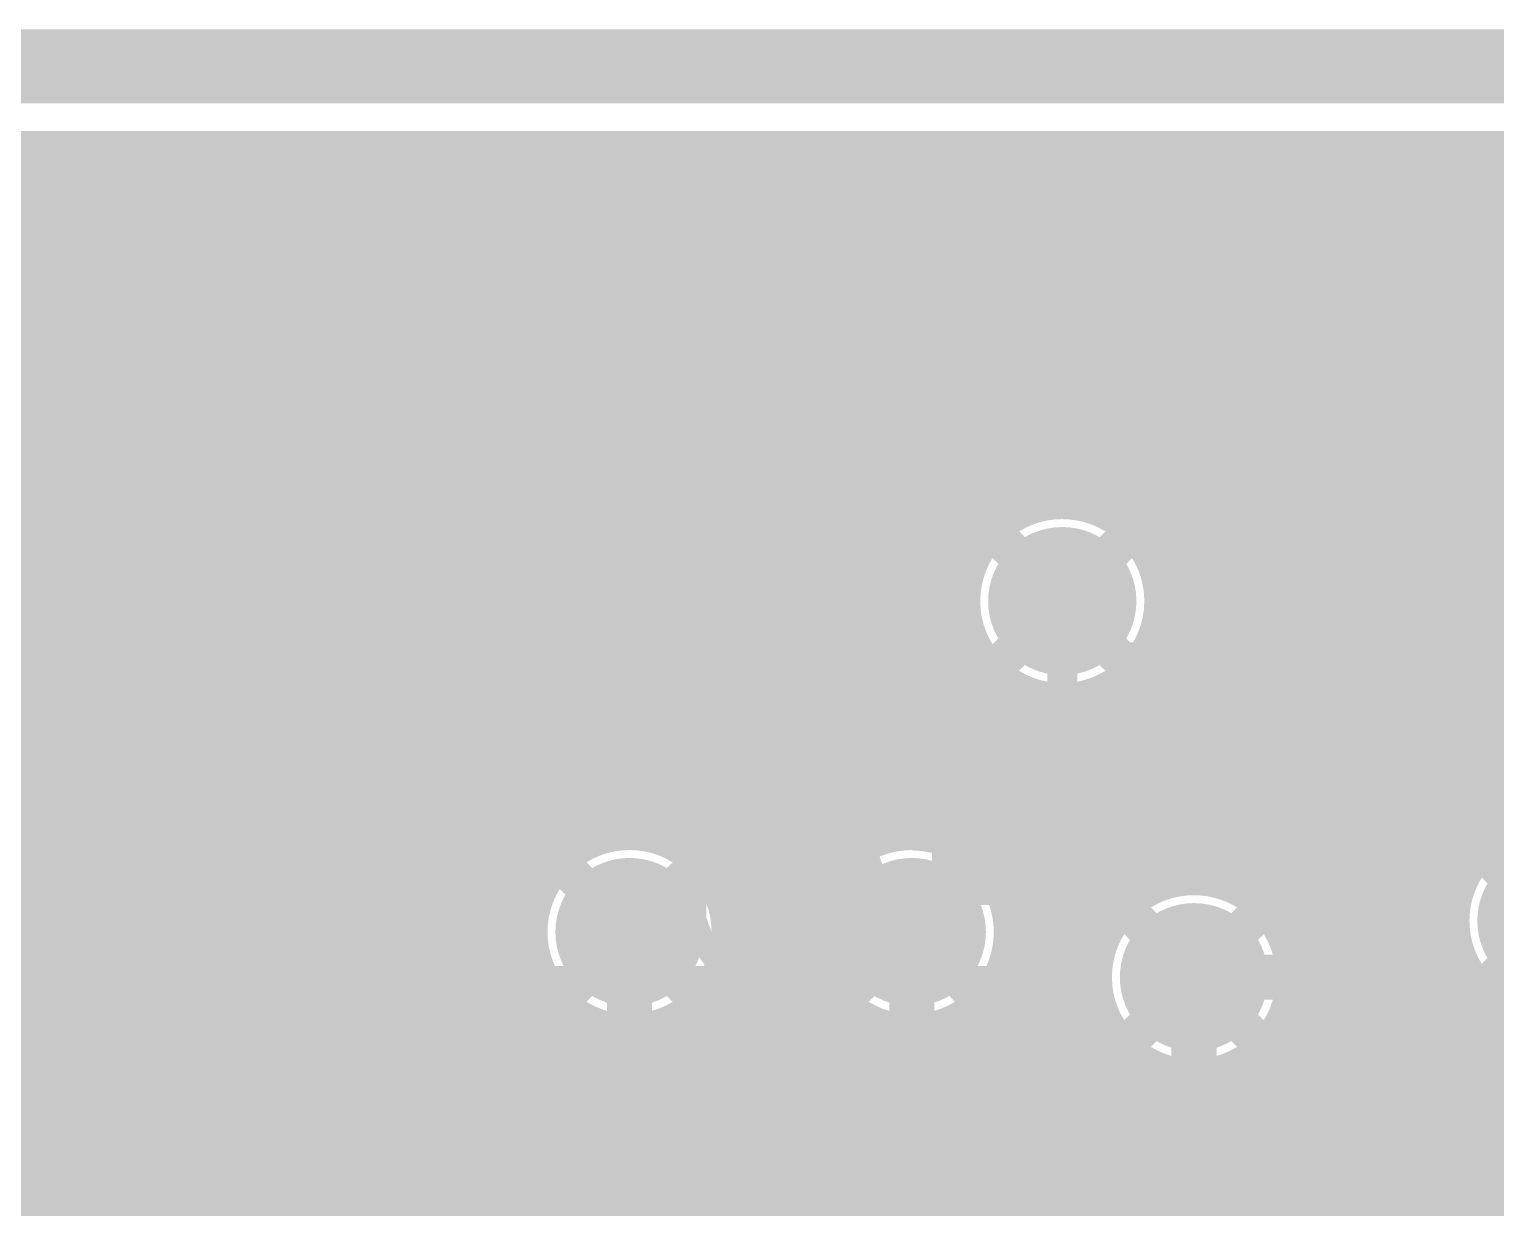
# Model space of a CAD drawing. Extents: x -118 to 4, y -52 to 56.
# Drawn here: x -98.67 to -88.77, y 48.48 to 56.44 of the extents above; entities that cross this region are included whole.
import ezdxf

# ---------------------------------------------------------------- set-up
doc = ezdxf.new("R2010")
doc.units = 0
doc.header["$MEASUREMENT"] = 0
doc.layers.get('0').update_dxf_attribs({"linetype": 'CONTINUOUS'})
for name, color, linetype in [('22-302-0_BOT', 7, 'CONTINUOUS'), ('22-302-0_DRD', 7, 'CONTINUOUS'), ('22-302-0_DRL', 2, 'CONTINUOUS'), ('22-302-0_GND', 1, 'CONTINUOUS'), ('22-302-0_IN1', 3, 'CONTINUOUS'), ('22-302-0_SMB', 5, 'CONTINUOUS'), ('22-302-0_SMT', 10, 'CONTINUOUS'), ('22-302-0_SPB', 14, 'CONTINUOUS'), ('22-302-0_SPT', 9, 'CONTINUOUS'), ('22-302-0_SSB', 12, 'CONTINUOUS'), ('22-302-0_SST', 11, 'CONTINUOUS'), ('22-302-0_TOP', 13, 'CONTINUOUS'), ('THRUHOLE_TAP', 7, 'CONTINUOUS')]:
    doc.layers.add(name, color=color, linetype=linetype)

# ---------------------------------------------------------------- blocks, each defined once
blk = doc.blocks.new('RECTANGLE_2')
blk.add_solid([(0.4826, 0.4064), (0.4826, -0.4064), (-0.4826, 0.4064), (-0.4826, -0.4064)])
blk = doc.blocks.new('RECTANGLE_31')
blk.add_solid([(0.508, 0.635), (0.508, -0.635), (-0.508, 0.635), (-0.508, -0.635)])
blk = doc.blocks.new('ROUND_50')
at = {"const_width": 0.35052}
blk.add_lwpolyline([(-0.17526, 0, 1), (0.17526, 0, 1)], format="xyb", close=True, dxfattribs=at)
blk = doc.blocks.new('ROUND_106')
at = {"const_width": 0.10033}
blk.add_lwpolyline([(-0.050164, 0, 1), (0.050164, 0, 1)], format="xyb", close=True, dxfattribs=at)
blk = doc.blocks.new('ROUND_107')
at = {"const_width": 0.10033}
blk.add_lwpolyline([(-0.050164, 0, 1), (0.050164, 0, 1)], format="xyb", close=True, dxfattribs=at)
blk = doc.blocks.new('ROUND_93')
at = {"const_width": 0.50038}
blk.add_lwpolyline([(-0.25019, 0, 1), (0.25019, 0, 1)], format="xyb", close=True, dxfattribs=at)
blk = doc.blocks.new('ROUND_95')
at = {"const_width": 0.50038}
blk.add_lwpolyline([(-0.25019, 0, 1), (0.25019, 0, 1)], format="xyb", close=True, dxfattribs=at)
blk = doc.blocks.new('ROUND_58')
at = {"const_width": 0.35052}
blk.add_lwpolyline([(-0.17526, 0, 1), (0.17526, 0, 1)], format="xyb", close=True, dxfattribs=at)
blk = doc.blocks.new('ROUND_65')
at = {"const_width": 0.35052}
blk.add_lwpolyline([(-0.17526, 0, 1), (0.17526, 0, 1)], format="xyb", close=True, dxfattribs=at)
blk = doc.blocks.new('RECTANGLE_10')
blk.add_solid([(0.63627, 0.51308), (0.63627, -0.51308), (-0.63627, 0.51308), (-0.63627, -0.51308)])
blk = doc.blocks.new('ROUND_98')
at = {"const_width": 0.10033}
blk.add_lwpolyline([(-0.050164, 0, 1), (0.050164, 0, 1)], format="xyb", close=True, dxfattribs=at)

msp = doc.modelspace()

# ---------------------------------------------------------------- linework, layer by layer
at = {"layer": '22-302-0_BOT'}
for points, const_width in [([(-69.53504, 55.626), (-111.77016, 55.626)], 0.254), ([(-98.7552, 55.626), (-98.7552, 18.8722)], 0.254), ([(-98.5266, 55.626), (-98.5266, 18.8722)], 0.254), ([(-98.298, 55.626), (-98.298, 18.8722)], 0.254), ([(-98.0694, 55.626), (-98.0694, 18.8722)], 0.254), ([(-97.8408, 55.626), (-97.8408, 21.1582)], 0.254), ([(-97.6122, 55.626), (-97.6122, 21.1582)], 0.254), ([(-97.3836, 55.626), (-97.3836, 29.2989)], 0.254), ([(-97.155, 55.626), (-97.155, 29.2989)], 0.254), ([(-96.9264, 55.626), (-96.9264, 29.2989)], 0.254), ([(-96.6978, 55.626), (-96.6978, 33.23082)], 0.254), ([(-96.4692, 55.626), (-96.4692, 33.36798)], 0.254), ([(-96.2406, 55.626), (-96.2406, 33.401)], 0.254), ([(-96.012, 55.626), (-96.012, 33.401)], 0.254), ([(-95.7834, 55.626), (-95.7834, 43.6372)], 0.254), ([(-95.5548, 55.626), (-95.5548, 44.32808)], 0.254), ([(-95.3262, 55.626), (-95.3262, 49.7078)], 0.254), ([(-95.0976, 55.626), (-95.0976, 50.82032)], 0.254), ([(-94.869, 55.626), (-94.869, 50.97272)], 0.254), ([(-94.6404, 55.626), (-94.6404, 51.02098)], 0.254), ([(-94.4118, 55.626), (-94.4118, 50.9905)], 0.254), ([(-94.1832, 55.626), (-94.1832, 50.86858)], 0.254), ([(-93.9546, 55.626), (-93.9546, 50.50282)], 0.254), ([(-93.726, 55.626), (-93.726, 45.9232)], 0.254), ([(-93.4974, 55.626), (-93.4974, 49.7078)], 0.254), ([(-93.2688, 55.626), (-93.2688, 50.72888)], 0.254), ([(-93.0402, 55.626), (-93.0402, 50.93716)], 0.254), ([(-92.8116, 55.626), (-92.8116, 51.01336)], 0.254), ([(-92.583, 55.626), (-92.583, 51.01082)], 0.254), ([(-92.3544, 55.626), (-92.3544, 52.73802)], 0.254), ([(-92.1258, 55.626), (-92.1258, 53.10378)], 0.254), ([(-91.8972, 55.626), (-91.8972, 53.2257)], 0.254), ([(-91.6686, 55.626), (-91.6686, 53.25618)], 0.254), ([(-91.44, 55.626), (-91.44, 53.20792)], 0.254), ([(-91.2114, 55.626), (-91.2114, 53.05552)], 0.254), ([(-90.9828, 55.626), (-90.9828, 50.69332)], 0.254), ([(-90.7542, 55.626), (-90.7542, 50.71618)], 0.254), ([(-90.5256, 55.626), (-90.5256, 50.65776)], 0.254), ([(-90.297, 55.626), (-90.297, 51.0032)], 0.254), ([(-90.0684, 55.626), (-90.0684, 51.0032)], 0.254), ([(-89.8398, 55.626), (-89.8398, 51.0032)], 0.254), ([(-89.6112, 55.626), (-89.6112, 51.0032)], 0.254), ([(-89.3826, 55.626), (-89.3826, 51.0032)], 0.254), ([(-89.154, 55.626), (-89.154, 51.0032)], 0.254), ([(-88.9254, 55.626), (-88.9254, 51.0032)], 0.254), ([(-88.6968, 55.626), (-88.6968, 51.02606)], 0.254), ([(-69.66204, 55.499), (-111.56188, 55.499)], 0.254), ([(-69.89064, 55.2704), (-111.39424, 55.2704)], 0.254), ([(-70.11924, 55.0418), (-111.33582, 55.0418)], 0.254), ([(-70.34784, 54.8132), (-111.35614, 54.8132)], 0.254), ([(-70.57644, 54.5846), (-111.4679, 54.5846)], 0.254), ([(-81.7753, 54.356), (-111.6076, 54.356)], 0.254), ([(-82.07756, 54.1274), (-111.6076, 54.1274)], 0.254), ([(-82.18932, 53.8988), (-111.6076, 53.8988)], 0.254), ([(-82.21218, 53.6702), (-111.6076, 53.6702)], 0.254), ([(-85.56752, 53.4416), (-111.6076, 53.4416)], 0.254), ([(-91.9353, 53.213), (-111.6076, 53.213)], 0.254), ([(-85.71992, 53.213), (-91.45016, 53.213)], 0.254), ([(-92.23756, 52.9844), (-111.6076, 52.9844)], 0.254), ([(-85.76818, 52.9844), (-91.1479, 52.9844)], 0.254), ([(-92.34932, 52.7558), (-111.6076, 52.7558)], 0.254), ([(-85.7377, 52.7558), (-91.03614, 52.7558)], 0.254), ([(-92.964, 42.672), (-92.964, 42.926), (-91.694, 44.196), (-91.694, 52.578)], 0.2032), ([(-92.37218, 52.5272), (-111.6076, 52.5272)], 0.254), ([(-85.61578, 52.5272), (-91.01582, 52.5272)], 0.254), ([(-92.3544, 52.41544), (-92.3544, 50.92192)], 0.254), ([(-92.31376, 52.2986), (-111.6076, 52.2986)], 0.254), ([(-85.4964, 52.2986), (-91.07424, 52.2986)], 0.254), ([(-92.14612, 52.07), (-111.6076, 52.07)], 0.254), ([(-92.1258, 52.05222), (-92.1258, 50.69078)], 0.254), ([(-85.4964, 52.07), (-91.24188, 52.07)], 0.254), ([(-91.2114, 52.09794), (-91.2114, 50.58156)], 0.254), ([(-92.1004, 52.0319), (-92.1004, 50.64252)], 0.254), ([(-91.2876, 52.0319), (-91.2876, 50.51552)], 0.254), ([(-92.1004, 51.8414), (-111.6076, 51.8414)], 0.254), ([(-85.4964, 51.8414), (-91.2876, 51.8414)], 0.254), ([(-92.1004, 51.6128), (-111.6076, 51.6128)], 0.254), ([(-85.4964, 51.6128), (-91.2876, 51.6128)], 0.254), ([(-92.1004, 51.3842), (-111.6076, 51.3842)], 0.254), ([(-85.4964, 51.3842), (-91.2876, 51.3842)], 0.254), ([(-92.1004, 51.1556), (-111.6076, 51.1556)], 0.254), ([(-85.4964, 51.1556), (-91.2876, 51.1556)], 0.254), ([(-88.73998, 51.0032), (-90.3732, 51.0032)], 0.254), ([(-90.3732, 51.0032), (-90.3732, 50.56378)], 0.254), ([(-94.96298, 50.927), (-111.6076, 50.927)], 0.254), ([(-93.05798, 50.927), (-94.26702, 50.927)], 0.254), ([(-92.1004, 50.927), (-92.36202, 50.927)], 0.254), ([(-90.3732, 50.927), (-91.2876, 50.927)], 0.254), ([(-95.19412, 50.6984), (-102.64902, 50.6984)], 0.254), ([(-93.28912, 50.6984), (-94.03588, 50.6984)], 0.254), ([(-92.1004, 50.6984), (-92.13088, 50.6984)], 0.254), ([(-90.96502, 50.6984), (-91.2876, 50.6984)], 0.254), ([(-90.3732, 50.6984), (-90.64244, 50.6984)], 0.254), ([(-95.28302, 50.4698), (-102.11816, 50.4698)], 0.254), ([(-93.37802, 50.4698), (-93.94698, 50.4698)], 0.254), ([(-94.615, 48.9712), (-94.615, 50.3428)], 0.3048), ([(-92.71, 48.9712), (-92.71, 50.3428)], 0.3048), ([(-95.28556, 50.2412), (-101.77272, 50.2412)], 0.254), ([(-93.9546, 50.18024), (-93.9546, 49.7078)], 0.254), ([(-93.38056, 50.2412), (-93.9419, 50.2412)], 0.254), ([(-90.805, 50.038), (-89.535, 50.038)], 0.3048), ([(-95.20936, 50.0126), (-101.5111, 50.0126)], 0.254), ([(-93.30436, 50.0126), (-94.02064, 50.0126)], 0.254), ([(-95.0976, 49.86274), (-95.0976, 49.7078)], 0.254), ([(-93.2688, 49.95418), (-93.2688, 49.7078)], 0.254), ([(-95.0722, 49.784), (-101.30282, 49.784)], 0.254), ([(-95.0722, 49.83988), (-95.0722, 49.7078)], 0.254), ([(-94.1578, 49.83988), (-94.1578, 49.7078)], 0.254), ([(-93.1672, 49.784), (-94.1578, 49.784)], 0.254), ([(-93.1672, 49.83988), (-93.1672, 49.7078)], 0.254), ([(-95.4278, 49.7078), (-95.4278, 48.2854)], 0.254), ([(-95.0722, 49.7078), (-95.4278, 49.7078)], 0.254), ([(-93.8022, 49.7078), (-94.1578, 49.7078)], 0.254), ([(-93.8022, 49.7078), (-93.8022, 48.2854)], 0.254), ([(-93.5228, 49.7078), (-93.5228, 48.2854)], 0.254), ([(-93.1672, 49.7078), (-93.5228, 49.7078)], 0.254), ([(-95.4278, 49.5554), (-101.13518, 49.5554)], 0.254), ([(-93.5228, 49.5554), (-93.8022, 49.5554)], 0.254), ([(-91.2876, 49.55794), (-91.2876, 48.7172)], 0.254), ([(-91.2114, 49.4919), (-91.2114, 48.7172)], 0.254), ([(-90.3732, 49.51222), (-90.3732, 49.0728)], 0.254), ([(-90.9828, 49.38014), (-90.9828, 48.7172)], 0.254), ([(-90.5256, 49.41824), (-90.5256, 48.7172)], 0.254), ([(-95.4278, 49.3268), (-101.00056, 49.3268)], 0.254), ([(-93.5228, 49.3268), (-93.8022, 49.3268)], 0.254), ([(-90.3732, 49.3268), (-91.2876, 49.3268)], 0.254), ([(-90.7542, 49.35982), (-90.7542, 48.7172)], 0.254), ([(-95.4278, 49.0982), (-100.89134, 49.0982)], 0.254), ([(-93.5228, 49.0982), (-93.8022, 49.0982)], 0.254), ([(-90.3732, 49.0982), (-91.2876, 49.0982)], 0.254), ([(-88.7984, 49.0728), (-90.3732, 49.0728)], 0.254), ([(-90.297, 49.0728), (-90.297, 48.7172)], 0.254), ([(-90.0684, 49.0728), (-90.0684, 48.7172)], 0.254), ([(-89.8398, 49.0728), (-89.8398, 48.7172)], 0.254), ([(-89.6112, 49.0728), (-89.6112, 45.9232)], 0.254), ([(-89.3826, 49.0728), (-89.3826, 45.9232)], 0.254), ([(-89.154, 49.0728), (-89.154, 48.7172)], 0.254), ([(-88.9254, 49.0728), (-88.9254, 48.7172)], 0.254), ([(-88.7984, 49.0728), (-88.7984, 48.7172)], 0.254), ([(-95.4278, 48.8696), (-100.80752, 48.8696)], 0.254), ([(-93.5228, 48.8696), (-93.8022, 48.8696)], 0.254), ([(-88.7984, 48.8696), (-91.2876, 48.8696)], 0.254), ([(-89.7128, 48.7172), (-91.2876, 48.7172)], 0.254), ([(-90.551, 48.7172), (-90.551, 47.752)], 0.254), ([(-89.7128, 48.7172), (-89.7128, 46.7868)], 0.254), ([(-89.3572, 48.7172), (-89.3572, 46.7868)], 0.254), ([(-88.7984, 48.7172), (-89.3572, 48.7172)], 0.254), ([(-95.4278, 48.641), (-100.74402, 48.641)], 0.254), ([(-93.5228, 48.641), (-93.8022, 48.641)], 0.254), ([(-89.3572, 48.641), (-89.7128, 48.641)], 0.254), ([(-95.4278, 48.4124), (-100.70084, 48.4124)], 0.254), ([(-93.5228, 48.4124), (-93.8022, 48.4124)], 0.254), ([(-89.3572, 48.4124), (-89.7128, 48.4124)], 0.254)]:
    msp.add_lwpolyline(points, dxfattribs=dict(at, const_width=const_width))
at = {"layer": '22-302-0_BOT', "const_width": 0.254}
for points in [[(-91.694, 53.25872, 0.4142136), (-92.37472, 52.578)], [(-91.01328, 52.578, 0.4142136), (-91.694, 53.25872)], [(-92.37472, 52.578, 0.2370538), (-92.1004, 52.0319)], [(-91.2876, 52.0319, 0.237053), (-91.01328, 52.578)], [(-88.392, 51.09972, 0.1351173), (-88.74036, 51.00383)], [(-94.615, 51.02352, 0.4142136), (-95.29572, 50.3428)], [(-93.93428, 50.3428, 0.4142136), (-94.615, 51.02352)], [(-92.71, 51.02352, 0.4142136), (-93.39072, 50.3428)], [(-92.1004, 50.64252, 0.2858882), (-92.71, 51.02098)], [(-90.805, 50.71872, 0.2002879), (-91.28888, 50.51679)], [(-90.3732, 50.56378, 0.1736053), (-90.805, 50.71836)], [(-95.29572, 50.3428, 0.2113092), (-95.0729, 49.83911)], [(-94.1578, 49.83988, 0.2113087), (-93.93532, 50.3428)], [(-93.39072, 50.3428, 0.2113092), (-93.1679, 49.83911)], [(-91.2876, 49.55794, 0.1995982), (-90.805, 49.3573)], [(-90.805, 49.35728, 0.1736051), (-90.37297, 49.51194)]]:
    msp.add_lwpolyline(points, format="xyb", dxfattribs=at)
at = {"layer": '22-302-0_DRD'}
for points, const_width in [([(1.81102, 56.18988), (-115.4811, 56.18988)], 0.50038), ([(-91.059, 53.213), (-92.329, 51.943)], 0.254), ([(-91.059, 51.943), (-92.329, 53.213)], 0.254), ([(-87.757, 51.054), (-89.027, 49.784)], 0.254), ([(-87.757, 49.784), (-89.027, 51.054)], 0.254), ([(-93.98, 50.9778), (-95.25, 49.7078)], 0.254), ([(-93.98, 49.7078), (-95.25, 50.9778)], 0.254), ([(-92.075, 50.9778), (-93.345, 49.7078)], 0.254), ([(-92.075, 49.7078), (-93.345, 50.9778)], 0.254), ([(-90.17, 50.673), (-91.44, 49.403)], 0.254), ([(-90.17, 49.403), (-91.44, 50.673)], 0.254)]:
    msp.add_lwpolyline(points, dxfattribs=dict(at, const_width=const_width))
at = {"layer": '22-302-0_DRL', "const_width": 0.50038}
msp.add_lwpolyline([(1.81102, 56.18988), (-115.4811, 56.18988)], dxfattribs=at)
at = {"layer": '22-302-0_GND', "const_width": 0.50038}
msp.add_lwpolyline([(1.81102, 56.18988), (-115.4811, 56.18988)], dxfattribs=at)
at = {"layer": '22-302-0_IN1', "const_width": 0.254}
for points in [[(-1.89992, 55.372), (-98.425, 55.372)], [(-98.425, 55.372), (-98.425, 40.6273)], [(-98.1964, 55.372), (-98.1964, 40.6273)], [(-97.9678, 55.372), (-97.9678, 40.6273)], [(-97.7392, 55.372), (-97.7392, 40.6273)], [(-97.5106, 55.372), (-97.5106, 40.6273)], [(-97.282, 55.372), (-97.282, 43.31716)], [(-97.0534, 55.372), (-97.0534, 43.60418)], [(-96.8248, 55.372), (-96.8248, 43.71086)], [(-96.5962, 55.372), (-96.5962, 43.72864)], [(-96.3676, 55.372), (-96.3676, 43.66768)], [(-96.139, 55.372), (-96.139, 43.49496)], [(-95.9104, 55.372), (-95.9104, 40.6273)], [(-95.6818, 55.372), (-95.6818, 40.6273)], [(-95.4532, 55.372), (-95.4532, 40.6273)], [(-95.2246, 55.372), (-95.2246, 50.64252)], [(-94.996, 55.372), (-94.996, 50.90668)], [(-94.7674, 55.372), (-94.7674, 51.00574)], [(-94.5388, 55.372), (-94.5388, 51.01844)], [(-94.3102, 55.372), (-94.3102, 50.94986)], [(-94.0816, 55.372), (-94.0816, 50.76444)], [(-93.853, 55.372), (-93.853, 33.9344)], [(-93.6244, 55.372), (-93.6244, 41.56202)], [(-93.3958, 55.372), (-93.3958, 41.92778)], [(-93.1672, 55.372), (-93.1672, 50.84572)], [(-92.9386, 55.372), (-92.9386, 50.98288)], [(-92.71, 55.372), (-92.71, 51.02352)], [(-92.4814, 55.372), (-92.4814, 50.98288)], [(-92.2528, 55.372), (-92.2528, 52.96408)], [(-92.0242, 55.372), (-92.0242, 53.17236)], [(-91.7956, 55.372), (-91.7956, 53.24856)], [(-91.567, 55.372), (-91.567, 53.24602)], [(-91.3384, 55.372), (-91.3384, 53.15712)], [(-91.1098, 55.372), (-91.1098, 52.92598)], [(-90.8812, 55.372), (-90.8812, 50.71364)], [(-90.6526, 55.372), (-90.6526, 50.70094)], [(-90.424, 55.372), (-90.424, 50.60188)], [(-90.1954, 55.372), (-90.1954, 50.33772)], [(-89.9668, 55.372), (-89.9668, 46.82998)], [(-89.7382, 55.372), (-89.7382, 33.90138)], [(-89.5096, 55.372), (-89.5096, 33.90138)], [(-89.281, 55.372), (-89.281, 33.90138)], [(-89.0524, 55.372), (-89.0524, 50.57902)], [(-88.8238, 55.372), (-88.8238, 50.94478)], [(-56.1213, 55.245), (-98.425, 55.245)], [(-56.42356, 55.0164), (-98.425, 55.0164)], [(-56.53532, 54.7878), (-98.425, 54.7878)], [(-56.55818, 54.5592), (-98.425, 54.5592)], [(-81.83372, 54.3306), (-98.425, 54.3306)], [(-82.09788, 54.102), (-98.425, 54.102)], [(-82.19694, 53.8734), (-98.425, 53.8734)], [(-82.20964, 53.6448), (-98.425, 53.6448)], [(-85.59292, 53.4162), (-98.425, 53.4162)], [(-91.99372, 53.1876), (-98.425, 53.1876)], [(-85.73008, 53.1876), (-91.39174, 53.1876)], [(-92.25788, 52.959), (-98.425, 52.959)], [(-85.77072, 52.959), (-91.13012, 52.959)], [(-92.35694, 52.7304), (-98.425, 52.7304)], [(-85.73008, 52.7304), (-91.03106, 52.7304)], [(-92.36964, 52.5018), (-98.425, 52.5018)], [(-85.59292, 52.5018), (-91.01836, 52.5018)], [(-92.30106, 52.2732), (-98.425, 52.2732)], [(-66.29908, 52.2732), (-91.08694, 52.2732)], [(-92.2528, 52.18938), (-92.2528, 50.84572)], [(-91.1098, 52.23002), (-91.1098, 50.64506)], [(-92.11564, 52.0446), (-98.425, 52.0446)], [(-48.93818, 52.0446), (-91.27236, 52.0446)], [(-92.0242, 51.98364), (-92.0242, 34.94532)], [(-91.3384, 51.99888), (-91.3384, 50.45964)], [(-91.7956, 51.9049), (-91.7956, 34.83356)], [(-91.567, 51.90998), (-91.567, 34.5313)], [(-48.88992, 51.816), (-98.425, 51.816)], [(-55.03164, 51.5874), (-98.425, 51.5874)], [(-55.21706, 51.3588), (-98.425, 51.3588)], [(-55.28564, 51.1302), (-98.425, 51.1302)], [(-95.00108, 50.9016), (-98.425, 50.9016)], [(-93.09608, 50.9016), (-94.22638, 50.9016)], [(-88.86952, 50.9016), (-92.32138, 50.9016)], [(-95.20936, 50.673), (-98.425, 50.673)], [(-93.30436, 50.673), (-94.02064, 50.673)], [(-91.0463, 50.673), (-92.11564, 50.673)], [(-89.02192, 50.673), (-90.56116, 50.673)], [(-95.28556, 50.4444), (-98.425, 50.4444)], [(-93.38056, 50.4444), (-93.9419, 50.4444)], [(-91.34856, 50.4444), (-92.0369, 50.4444)], [(-89.07018, 50.4444), (-90.2589, 50.4444)], [(-89.0524, 50.25644), (-89.0524, 38.52164)], [(-95.28302, 50.2158), (-98.425, 50.2158)], [(-93.37802, 50.2158), (-93.94698, 50.2158)], [(-91.46032, 50.2158), (-92.04198, 50.2158)], [(-89.0397, 50.2158), (-90.14714, 50.2158)], [(-95.19412, 49.9872), (-98.425, 49.9872)], [(-95.2246, 50.04054), (-95.2246, 40.64508)], [(-93.28912, 49.9872), (-94.03588, 49.9872)], [(-91.48318, 49.9872), (-92.13088, 49.9872)], [(-88.91778, 49.9872), (-90.12682, 49.9872)], [(-94.0816, 49.92116), (-94.0816, 33.9344)], [(-88.8238, 49.89322), (-88.8238, 38.70706)], [(-94.96298, 49.7586), (-98.425, 49.7586)], [(-94.996, 49.77892), (-94.996, 40.68572)], [(-93.05798, 49.7586), (-94.26702, 49.7586)], [(-93.1672, 49.83988), (-93.1672, 42.0497)], [(-91.42476, 49.7586), (-92.36202, 49.7586)], [(-92.2528, 49.83988), (-92.2528, 34.96818)], [(-88.55202, 49.7586), (-90.18524, 49.7586)], [(-94.7674, 49.67986), (-94.7674, 40.64508)], [(-94.5388, 49.66716), (-94.5388, 40.50792)], [(-94.3102, 49.73574), (-94.3102, 33.9344)], [(-92.9386, 49.70272), (-92.9386, 42.08018)], [(-92.71, 49.66208), (-92.71, 42.03192)], [(-92.4814, 49.70272), (-92.4814, 41.87952)], [(-90.1954, 49.73574), (-90.1954, 47.06112)], [(-91.3384, 49.61636), (-91.3384, 45.24502)], [(-91.25712, 49.53), (-98.425, 49.53)], [(-90.424, 49.47412), (-90.424, 47.15002)], [(-67.5513, 49.53), (-90.35288, 49.53)], [(-91.1098, 49.43094), (-91.1098, 46.86808)], [(-90.8812, 49.36236), (-90.8812, 47.07636)], [(-90.6526, 49.37506), (-90.6526, 47.15256)], [(-67.85356, 49.3014), (-98.425, 49.3014)], [(-71.5518, 49.0728), (-98.425, 49.0728)], [(-81.78292, 48.8442), (-98.425, 48.8442)], [(-81.92008, 48.6156), (-98.425, 48.6156)], [(-81.96072, 48.387), (-98.425, 48.387)]]:
    msp.add_lwpolyline(points, dxfattribs=at)
for points in [[(-91.694, 53.25872, 0.4142136), (-92.37472, 52.578)], [(-91.01328, 52.578, 0.4142136), (-91.694, 53.25872)], [(-92.37472, 52.578, 0.4142136), (-91.694, 51.89728)], [(-91.694, 51.89728, 0.4142136), (-91.01328, 52.578)], [(-88.392, 51.09972, 0.4142136), (-89.07272, 50.419)], [(-94.615, 51.02352, 0.4142136), (-95.29572, 50.3428)], [(-93.93428, 50.3428, 0.4142136), (-94.615, 51.02352)], [(-92.71, 51.02352, 0.4142136), (-93.39072, 50.3428)], [(-92.02928, 50.3428, 0.4142136), (-92.71, 51.02352)], [(-90.805, 50.71872, 0.4142136), (-91.48572, 50.038)], [(-90.12428, 50.038, 0.4142136), (-90.805, 50.71872)], [(-89.07272, 50.419, 0.4142136), (-88.392, 49.73828)], [(-95.29572, 50.3428, 0.4142136), (-94.615, 49.66208)], [(-94.615, 49.66208, 0.4142136), (-93.93428, 50.3428)], [(-93.39072, 50.3428, 0.4142136), (-92.71, 49.66208)], [(-92.71, 49.66208, 0.4142136), (-92.02928, 50.3428)], [(-91.48572, 50.038, 0.4142136), (-90.805, 49.35728)], [(-90.805, 49.35728, 0.4142136), (-90.12428, 50.038)]]:
    msp.add_lwpolyline(points, format="xyb", dxfattribs=at)
at = {"layer": '22-302-0_SMT', "const_width": 0.254}
for points in [[(-96.901, 51.689), (-106.045, 51.689), (-107.696, 50.038), (-107.696, 38.989), (-108.839, 37.846), (-108.839, 30.226), (-108.966, 30.226)], [(-98.5774, 51.689), (-98.5774, 42.291)], [(-98.3488, 51.689), (-98.3488, 42.291)], [(-98.1202, 51.689), (-98.1202, 42.291)], [(-97.8916, 51.689), (-97.8916, 42.291)], [(-97.663, 51.689), (-97.663, 42.291)], [(-97.4344, 51.689), (-97.4344, 42.291)], [(-97.2058, 51.689), (-97.2058, 42.291)], [(-96.9772, 51.689), (-96.9772, 42.291)], [(-96.901, 51.689), (-96.901, 42.291)], [(-96.901, 51.5112), (-106.2228, 51.5112)], [(-96.901, 51.2826), (-106.4514, 51.2826)], [(-96.901, 51.054), (-106.68, 51.054)], [(-96.901, 50.8254), (-106.9086, 50.8254)], [(-96.901, 50.5968), (-107.1372, 50.5968)], [(-96.901, 50.3682), (-107.3658, 50.3682)], [(-96.901, 50.1396), (-107.5944, 50.1396)], [(-96.901, 49.911), (-107.696, 49.911)], [(-96.901, 49.6824), (-107.696, 49.6824)], [(-96.901, 49.4538), (-107.696, 49.4538)], [(-96.901, 49.2252), (-107.696, 49.2252)], [(-96.901, 48.9966), (-107.696, 48.9966)], [(-96.901, 48.768), (-107.696, 48.768)], [(-96.901, 48.5394), (-107.696, 48.5394)]]:
    msp.add_lwpolyline(points, dxfattribs=at)
at = {"layer": '22-302-0_SSB', "const_width": 0.1524}
for points in [[(-93.87586, 50.09388), (-93.75902, 50.26406), (-93.69806, 50.4317), (-93.69806, 50.77206), (-93.75902, 50.9397), (-93.87586, 51.10988), (-93.99524, 51.10988), (-94.11462, 50.9397), (-94.17304, 50.77206), (-94.17304, 50.4317), (-94.11462, 50.26406), (-93.99524, 50.09388), (-93.87586, 50.09388)], [(-93.33484, 50.4317), (-92.85986, 50.4317), (-93.09862, 51.10988), (-93.21546, 51.10988), (-93.21546, 50.09388)], [(-92.02166, 50.60188), (-92.37726, 50.60188), (-92.49664, 50.77206), (-92.49664, 50.9397), (-92.37726, 51.10988), (-92.02166, 51.10988), (-92.02166, 50.09388)], [(-87.503, 46.609), (-91.567, 46.609), (-91.567, 51.181), (-89.789, 51.181), (-89.535, 50.927), (-89.281, 51.181), (-87.503, 51.181), (-87.503, 46.609)], [(-92.31884, 50.60188), (-92.49664, 50.09388)], [(-93.7895, 49.7205), (-93.7895, 46.7995), (-95.4278, 46.7995), (-95.4278, 49.7205), (-93.7895, 49.7205)], [(-93.5355, 46.7995), (-93.5355, 49.7205), (-91.8972, 49.7205), (-91.8972, 46.7995), (-93.5355, 46.7995)], [(-96.5454, 49.45634), (-96.5454, 49.10074), (-96.71558, 48.98136), (-96.88576, 48.98136), (-97.0534, 49.10074), (-97.0534, 49.45634), (-96.0374, 49.45634)], [(-96.5454, 49.15916), (-96.0374, 48.98136)], [(-96.20758, 48.61814), (-96.0374, 48.49876), (-96.0374, 48.26254), (-96.20758, 48.14316), (-96.37776, 48.14316), (-96.71558, 48.38192), (-97.0534, 48.14316), (-97.0534, 48.61814)]]:
    msp.add_lwpolyline(points, dxfattribs=at)
at = {"layer": '22-302-0_SST', "const_width": 0.1524}
for points in [[(-93.98, 46.482), (-95.25, 46.482), (-95.504, 46.736), (-95.504, 50.038), (-93.726, 50.038), (-93.726, 46.736), (-93.98, 46.482)], [(-92.075, 46.482), (-93.345, 46.482), (-93.599, 46.736), (-93.599, 50.038), (-91.821, 50.038), (-91.821, 46.736), (-92.075, 46.482)], [(-87.68842, 49.83734), (-88.70442, 49.83734), (-88.53424, 49.71796)], [(-88.19642, 48.82134), (-88.19642, 49.17694), (-88.02624, 49.23536), (-87.85606, 49.23536), (-87.68842, 49.17694), (-87.68842, 48.82134), (-87.85606, 48.76292), (-88.02624, 48.76292), (-88.70442, 48.99914)]]:
    msp.add_lwpolyline(points, dxfattribs=at)
at = {"layer": '22-302-0_TOP'}
for points, const_width in [([(-112.014, 54.991), (-56.515, 54.991), (-56.134, 55.372), (-55.626, 55.372), (-55.245, 54.991), (-1.397, 54.991), (-1.27, 55.118)], 0.2032), ([(-95.631, 54.3814), (-111.40948, 54.3814)], 0.254), ([(-98.6282, 54.3814), (-98.6282, 52.9336)], 0.254), ([(-98.3996, 54.3814), (-98.3996, 52.9336)], 0.254), ([(-98.171, 54.3814), (-98.171, 52.9336)], 0.254), ([(-97.9424, 54.3814), (-97.9424, 52.9336)], 0.254), ([(-97.7138, 54.3814), (-97.7138, 52.9336)], 0.254), ([(-97.4852, 54.3814), (-97.4852, 52.9336)], 0.254), ([(-97.2566, 54.3814), (-97.2566, 52.9336)], 0.254), ([(-97.028, 54.3814), (-97.028, 52.9336)], 0.254), ([(-96.7994, 54.3814), (-96.7994, 52.9336)], 0.254), ([(-96.5708, 54.3814), (-96.5708, 52.9336)], 0.254), ([(-96.3422, 54.3814), (-96.3422, 52.9336)], 0.254), ([(-96.1136, 54.3814), (-96.1136, 52.9336)], 0.254), ([(-95.885, 54.3814), (-95.885, 52.9336)], 0.254), ([(-95.6564, 54.3814), (-95.6564, 52.9336)], 0.254), ([(-95.631, 54.3814), (-95.631, 52.9336)], 0.254), ([(-95.631, 54.2544), (-111.57458, 54.2544)], 0.254), ([(-95.631, 54.0258), (-116.459, 54.0258)], 0.254), ([(-95.631, 53.7972), (-116.459, 53.7972)], 0.254), ([(-95.631, 53.5686), (-116.459, 53.5686)], 0.254), ([(-95.631, 53.34), (-116.459, 53.34)], 0.254), ([(-95.631, 53.1114), (-116.459, 53.1114)], 0.254), ([(-91.694, 52.578), (-91.313, 52.197), (-75.819, 52.197), (-75.311, 52.705), (-67.437, 52.705), (-66.421, 51.689), (-65.405, 51.689), (-64.897, 52.197), (-54.102, 52.197), (-53.213, 51.308), (-47.498, 51.308), (-45.72, 53.086), (-19.812, 53.086), (-17.78, 51.054), (-17.78, 47.625), (-16.383, 46.228), (-16.383, 39.37), (-18.034, 37.719)], 0.2032), ([(-95.631, 52.9336), (-107.061, 52.9336)], 0.254), ([(-109.347, 43.942), (-109.347, 50.038), (-107.061, 52.324), (-92.456, 52.324), (-91.948, 51.816), (-75.565, 51.816), (-75.057, 52.324), (-67.691, 52.324), (-66.675, 51.308), (-65.151, 51.308), (-64.643, 51.816), (-54.356, 51.816), (-53.467, 50.927), (-42.164, 50.927), (-40.767, 49.53), (-40.767, 45.339), (-39.116, 43.688), (-38.1, 43.688), (-36.3982, 41.9862), (-34.925, 41.9862)], 0.2032), ([(-94.869, 38.1), (-94.234, 38.735), (-94.234, 41.91), (-96.266, 43.942), (-96.266, 49.784), (-94.615, 51.435), (-75.311, 51.435), (-74.803, 51.943), (-67.945, 51.943), (-66.929, 50.927), (-64.897, 50.927), (-64.77, 51.054), (-54.61, 51.054)], 0.2032), ([(-95.631, 51.7144), (-106.807, 51.7144)], 0.254), ([(-98.6282, 51.7144), (-98.6282, 41.783)], 0.254), ([(-98.3996, 51.7144), (-98.3996, 41.783)], 0.254), ([(-98.171, 51.7144), (-98.171, 41.783)], 0.254), ([(-97.9424, 51.7144), (-97.9424, 41.783)], 0.254), ([(-97.7138, 51.7144), (-97.7138, 41.783)], 0.254), ([(-97.4852, 51.7144), (-97.4852, 41.783)], 0.254), ([(-97.2566, 51.7144), (-97.2566, 41.783)], 0.254), ([(-97.028, 51.7144), (-97.028, 41.783)], 0.254), ([(-96.7994, 51.7144), (-96.7994, 50.07864)], 0.254), ([(-96.5708, 51.7144), (-96.5708, 50.34026)], 0.254), ([(-96.3422, 51.7144), (-96.3422, 50.56886)], 0.254), ([(-96.1136, 51.7144), (-96.1136, 50.79746)], 0.254), ([(-95.885, 51.7144), (-95.885, 51.02606)], 0.254), ([(-95.6564, 51.7144), (-95.6564, 51.25466)], 0.254), ([(-95.631, 51.7144), (-95.631, 51.28006)], 0.254), ([(-95.631, 51.5112), (-107.0102, 51.5112)], 0.254), ([(-95.631, 51.2826), (-107.2388, 51.2826)], 0.254), ([(-95.631, 51.28006), (-96.69018, 50.22088)], 0.254), ([(-95.85706, 51.054), (-107.4674, 51.054)], 0.254), ([(-88.87968, 50.95748), (-92.32138, 50.95748)], 0.254), ([(-92.1258, 50.95748), (-92.1258, 50.7746)], 0.254), ([(-91.8972, 50.95748), (-91.8972, 50.165)], 0.254), ([(-91.6686, 50.95748), (-91.6686, 48.90516)], 0.254), ([(-91.44, 50.95748), (-91.44, 50.39106)], 0.254), ([(-91.2114, 50.95748), (-91.2114, 50.63998)], 0.254), ([(-90.9828, 50.95748), (-90.9828, 50.74158)], 0.254), ([(-90.7542, 50.95748), (-90.7542, 50.7619)], 0.254), ([(-90.5256, 50.95748), (-90.5256, 50.70856)], 0.254), ([(-90.297, 50.95748), (-90.297, 50.55616)], 0.254), ([(-90.0684, 50.95748), (-90.0684, 47.02556)], 0.254), ([(-89.8398, 50.95748), (-89.8398, 46.62932)], 0.254), ([(-89.6112, 50.95748), (-89.6112, 38.62832)], 0.254), ([(-89.3826, 50.95748), (-89.3826, 38.62832)], 0.254), ([(-89.154, 50.95748), (-89.154, 38.62832)], 0.254), ([(-88.9254, 50.95748), (-88.9254, 50.91176)], 0.254), ([(-88.9762, 50.8508), (-92.1893, 50.8508)], 0.254), ([(-96.08566, 50.8254), (-102.46868, 50.8254)], 0.254), ([(-96.31426, 50.5968), (-101.98354, 50.5968)], 0.254), ([(-91.2368, 50.6222), (-92.03944, 50.6222)], 0.254), ([(-89.08796, 50.6222), (-90.3732, 50.6222)], 0.254), ([(-96.54286, 50.3682), (-101.64572, 50.3682)], 0.254), ([(-94.615, 50.3428), (-94.615, 49.276)], 0.3048), ([(-92.71, 50.3428), (-92.71, 49.276)], 0.3048), ([(-91.43746, 50.3936), (-91.9861, 50.3936)], 0.254), ([(-89.11844, 50.3936), (-90.17, 50.3936)], 0.254), ([(-91.69654, 50.165), (-92.00388, 50.165)], 0.254), ([(-91.69654, 50.165), (-91.69654, 48.87722)], 0.254), ([(-91.51874, 50.165), (-91.69654, 50.165)], 0.254), ([(-89.07272, 50.165), (-90.08872, 50.165)], 0.254), ([(-96.7613, 50.1396), (-101.38664, 50.1396)], 0.254), ([(-94.615, 47.244), (-94.615, 47.498), (-93.853, 48.26), (-91.567, 48.26), (-90.805, 49.022), (-90.805, 50.038)], 0.3048), ([(-96.8629, 49.911), (-101.17836, 49.911)], 0.254), ([(-91.52382, 49.9364), (-91.69654, 49.9364)], 0.254), ([(-88.93556, 49.9364), (-90.08618, 49.9364)], 0.254), ([(-88.9254, 49.92624), (-88.9254, 38.70198)], 0.254), ([(-96.8756, 49.784), (-96.8756, 43.942)], 0.254), ([(-88.6968, 49.7586), (-88.6968, 38.80358)], 0.254), ([(-96.8756, 49.6824), (-101.00564, 49.6824)], 0.254), ([(-91.4527, 49.7078), (-91.69654, 49.7078)], 0.254), ([(-91.44, 49.68494), (-91.44, 49.13376)], 0.254), ([(-88.53932, 49.7078), (-90.1573, 49.7078)], 0.254), ([(-91.33332, 49.4792), (-91.69654, 49.4792)], 0.254), ([(-91.33332, 49.54016), (-91.33332, 49.24044)], 0.254), ([(-90.27668, 49.54016), (-90.27668, 49.022)], 0.254), ([(-87.21852, 49.4792), (-90.27668, 49.4792)], 0.254), ([(-96.8756, 49.4538), (-100.86594, 49.4538)], 0.254), ([(-96.8756, 49.2252), (-100.75418, 49.2252)], 0.254), ([(-91.33332, 49.2506), (-91.69654, 49.2506)], 0.254), ([(-91.33332, 49.24044), (-91.69654, 48.87722)], 0.254), ([(-87.44204, 49.2506), (-90.27668, 49.2506)], 0.254), ([(-96.8756, 48.9966), (-100.66274, 48.9966)], 0.254), ([(-91.55176, 49.022), (-91.69654, 49.022)], 0.254), ([(-87.67064, 49.022), (-90.27668, 49.022)], 0.254), ([(-90.297, 48.87468), (-90.297, 47.16272)], 0.254), ([(-96.8756, 48.768), (-100.59162, 48.768)], 0.254), ([(-87.82812, 48.7934), (-90.32748, 48.7934)], 0.254), ([(-90.43162, 48.64862), (-91.19108, 47.88662)], 0.254), ([(-96.8756, 48.5394), (-100.54082, 48.5394)], 0.254), ([(-90.5256, 48.5521), (-90.5256, 47.20844)], 0.254), ([(-87.85352, 48.5648), (-90.5129, 48.5648)], 0.254)]:
    msp.add_lwpolyline(points, dxfattribs=dict(at, const_width=const_width))
at = {"layer": '22-302-0_TOP', "const_width": 0.254}
for points in [[(-91.98356, 50.3428, 0.25721), (-92.3218, 50.95682)], [(-88.87968, 50.95748, 0.2118001), (-89.11849, 50.419)], [(-90.805, 50.76444, 0.4142136), (-91.53144, 50.038)], [(-90.07856, 50.038, 0.4142136), (-90.805, 50.76444)], [(-89.11844, 50.419, 0.4142136), (-88.392, 49.69256)], [(-92.00388, 50.165, 0.061746), (-91.98184, 50.3428)], [(-96.6978, 50.2158, 0.1989124), (-96.87666, 49.784)], [(-91.53144, 50.038, 0.1912067), (-91.33369, 49.53981)], [(-90.27668, 49.54016, 0.1912063), (-90.07908, 50.038)], [(-90.43162, 48.64862, 0.1989124), (-90.27696, 49.022)], [(-90.43162, 48.64862, 0.1989124), (-90.27696, 49.022)]]:
    msp.add_lwpolyline(points, format="xyb", dxfattribs=at)

# ---------------------------------------------------------------- block references
at = {"layer": '22-302-0_BOT'}
for name, p in [('ROUND_50', (-91.694, 52.578)), ('ROUND_50', (-94.615, 50.3428)), ('ROUND_50', (-92.71, 50.3428)), ('RECTANGLE_31', (-89.535, 50.038)), ('ROUND_50', (-90.805, 50.038)), ('RECTANGLE_2', (-94.615, 48.9712)), ('RECTANGLE_2', (-92.71, 48.9712))]:
    msp.add_blockref(name, p, dxfattribs=at)
at = {"layer": '22-302-0_DRL'}
for name, p in [('ROUND_107', (-91.694, 52.578)), ('ROUND_106', (-94.615, 50.3428)), ('ROUND_106', (-92.71, 50.3428)), ('ROUND_106', (-90.805, 50.038))]:
    msp.add_blockref(name, p, dxfattribs=at)
at = {"layer": '22-302-0_GND'}
for name, p in [('ROUND_93', (-91.694, 52.578)), ('ROUND_93', (-88.392, 50.419)), ('ROUND_95', (-94.615, 50.3428)), ('ROUND_95', (-92.71, 50.3428)), ('ROUND_95', (-90.805, 50.038))]:
    msp.add_blockref(name, p, dxfattribs=at)
at = {"layer": '22-302-0_IN1'}
for name, p in [('ROUND_58', (-91.694, 52.578)), ('ROUND_65', (-94.615, 50.3428)), ('ROUND_50', (-92.71, 50.3428)), ('ROUND_65', (-90.805, 50.038))]:
    msp.add_blockref(name, p, dxfattribs=at)
at = {"layer": '22-302-0_SMB'}
for name, p in [('RECTANGLE_31', (-89.535, 50.038)), ('RECTANGLE_2', (-94.615, 48.9712)), ('RECTANGLE_2', (-92.71, 48.9712))]:
    msp.add_blockref(name, p, dxfattribs=at)
at = {"layer": '22-302-0_SMT'}
for p in [(-94.615, 49.276), (-92.71, 49.276)]:
    msp.add_blockref('RECTANGLE_10', p, dxfattribs=at)
at = {"layer": '22-302-0_SPB'}
for name, p in [('RECTANGLE_31', (-89.535, 50.038)), ('RECTANGLE_2', (-94.615, 48.9712)), ('RECTANGLE_2', (-92.71, 48.9712))]:
    msp.add_blockref(name, p, dxfattribs=at)
at = {"layer": '22-302-0_SPT'}
for p in [(-94.615, 49.276), (-92.71, 49.276)]:
    msp.add_blockref('RECTANGLE_10', p, dxfattribs=at)
at = {"layer": '22-302-0_TOP'}
for name, p in [('ROUND_50', (-91.694, 52.578)), ('ROUND_50', (-94.615, 50.3428)), ('ROUND_50', (-92.71, 50.3428)), ('ROUND_50', (-90.805, 50.038)), ('RECTANGLE_10', (-94.615, 49.276)), ('RECTANGLE_10', (-92.71, 49.276))]:
    msp.add_blockref(name, p, dxfattribs=at)
at = {"layer": 'THRUHOLE_TAP'}
for p in [(-91.694, 52.578), (-94.615, 50.3428), (-92.71, 50.3428), (-90.805, 50.038)]:
    msp.add_blockref('ROUND_98', p, dxfattribs=at)

doc.saveas('drawing.dxf')
